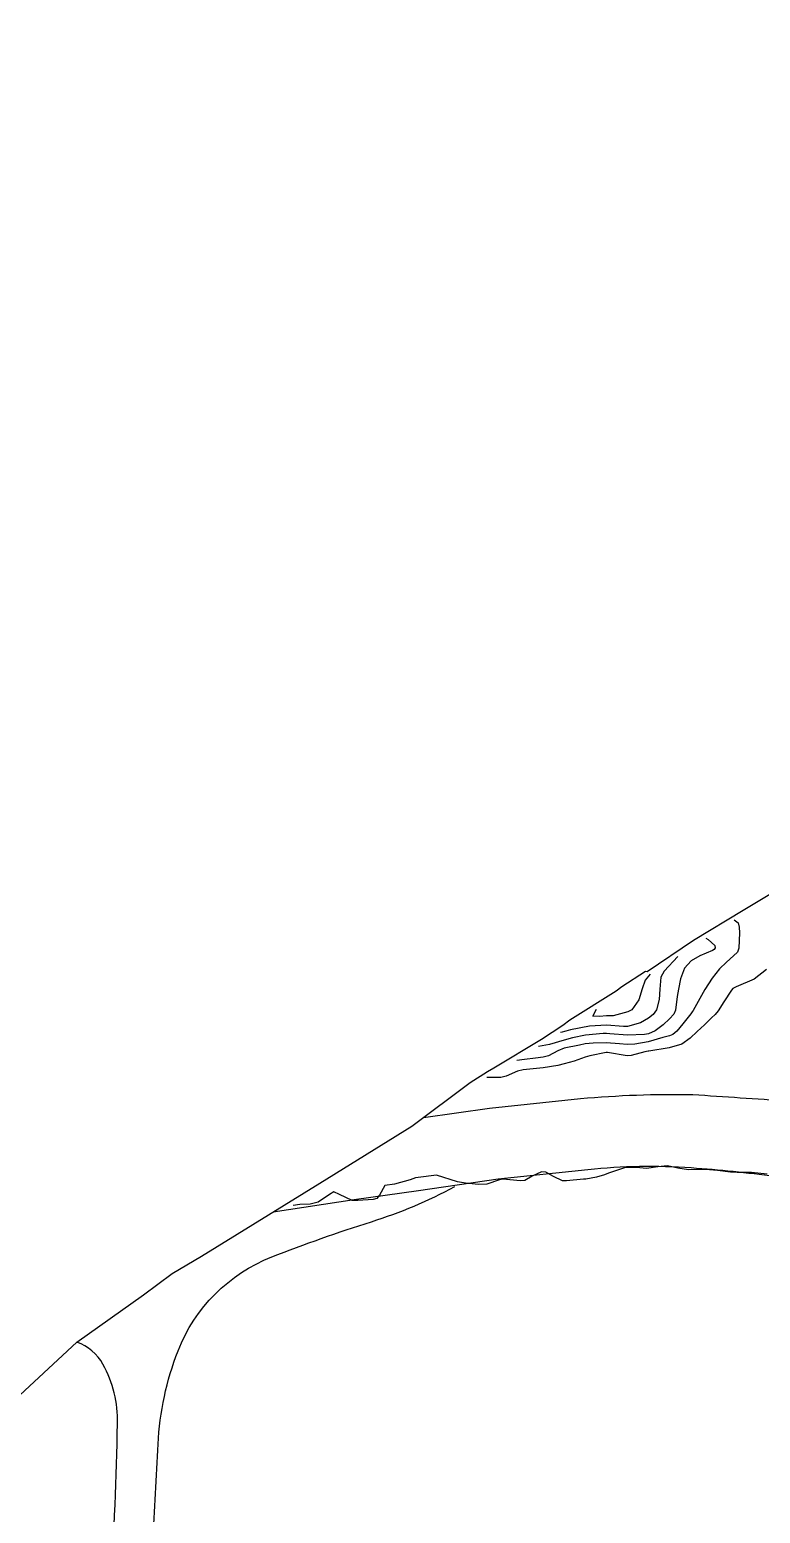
# Model space of a CAD drawing. Header units: metres. Extents: x 318500 to 325275, y 7408834 to 7428799.
# Drawn here: x 322308.7 to 322378.4, y 7418220.8 to 7418362.3 of the extents above; entities that cross this region are included whole.
import ezdxf

# ---------------------------------------------------------------- set-up
doc = ezdxf.new("R2010")
doc.units = ezdxf.units.M
doc.header["$MEASUREMENT"] = 0
for name, color, linetype in [('Area', 45, 'Continuous'), ('Curvas de Nivel 1m', 11, 'Continuous'), ('Curvas de Nivel 5m', 15, 'Continuous'), ('Vias Primárias', 230, 'Continuous'), ('Vias Secundárias', 230, 'Continuous')]:
    doc.layers.add(name, color=color, linetype=linetype)

msp = doc.modelspace()

# ---------------------------------------------------------------- linework, layer by layer
at = {"layer": 'Area'}
msp.add_lwpolyline([(322303.28, 7418227.9), (322313.25, 7418237.15), (322319.6, 7418241.66), (322322.31, 7418243.71), (322325.11, 7418245.37), (322336.4, 7418252.31), (322345.15, 7418257.73), (322350.72, 7418261.9), (322352.38, 7418262.96), (322352.98, 7418263.29), (322357.5, 7418266.03), (322359.55, 7418267.37), (322360.22, 7418267.89), (322364.63, 7418270.63), (322365.18, 7418271.06), (322367.41, 7418272.51), (322367.57, 7418272.5), (322372, 7418275.48), (322376.73, 7418278.34), (322386.09, 7418283.96)], dxfattribs=at)
at = {"layer": 'Curvas de Nivel 1m', "flags": 128}
for points, elevation in [([(322375.86, 7418277.41), (322376.25, 7418277.12), (322376.36, 7418276.71), (322376.37, 7418276.17), (322376.33, 7418274.71), (322376.19, 7418274.33), (322375.8, 7418273.98), (322375.13, 7418273.39), (322374.48, 7418272.74), (322373.77, 7418271.85), (322373.09, 7418270.76), (322372.61, 7418269.9), (322371.98, 7418268.78), (322371.87, 7418268.64), (322371.73, 7418268.46), (322370.99, 7418267.51), (322370.4, 7418266.79), (322370.03, 7418266.47), (322369.7, 7418266.35), (322369.09, 7418266.2), (322367.69, 7418265.79), (322366.4, 7418265.57), (322365.69, 7418265.54), (322364.96, 7418265.59), (322363.69, 7418265.68), (322362.45, 7418265.66), (322361.69, 7418265.58), (322361.12, 7418265.48), (322359.68, 7418265.17), (322359.06, 7418264.94), (322358.17, 7418264.45), (322357.67, 7418264.32), (322356.94, 7418264.24), (322355.89, 7418264.09), (322355.18, 7418264)], 728), ([(322373.16, 7418275.66), (322373.39, 7418275.54), (322374.04, 7418274.97), (322374.06, 7418274.75), (322373.96, 7418274.6), (322373.81, 7418274.49), (322372.6, 7418273.97), (322371.79, 7418273.51), (322371.13, 7418272.79), (322370.77, 7418271.79), (322370.56, 7418270.79), (322370.43, 7418270.11), (322370.27, 7418268.79), (322370.11, 7418268.42), (322369.72, 7418267.99), (322369.11, 7418267.41), (322368.35, 7418266.82), (322367.7, 7418266.54), (322367.33, 7418266.47), (322365.7, 7418266.41), (322364.02, 7418266.55), (322363.7, 7418266.58), (322363.39, 7418266.58), (322361.7, 7418266.41), (322360.46, 7418266.16), (322359.69, 7418265.95), (322358.28, 7418265.54), (322357.24, 7418265.34)], 729), ([(322378.95, 7418272.68), (322377.77, 7418271.75), (322376.07, 7418271.02), (322375.76, 7418270.86), (322375.63, 7418270.72), (322374.88, 7418269.59), (322374.34, 7418268.74), (322374.07, 7418268.4), (322373.72, 7418268.06), (322373.06, 7418267.41), (322372.36, 7418266.77), (322371.69, 7418266.14), (322370.9, 7418265.57), (322369.68, 7418265.21), (322367.75, 7418264.9), (322367.68, 7418264.89), (322367.37, 7418264.83), (322366.05, 7418264.47), (322365.67, 7418264.46), (322363.79, 7418264.76), (322363.68, 7418264.76), (322362.12, 7418264.46), (322361.67, 7418264.31), (322360.64, 7418263.95), (322359.66, 7418263.69), (322359.06, 7418263.54), (322357.66, 7418263.3), (322355.78, 7418263.12), (322355.22, 7418262.99), (322354.15, 7418262.5), (322353.64, 7418262.4), (322353, 7418262.38), (322352.32, 7418262.37)], 727), ([(322367.86, 7418272.22), (322367.4, 7418271.65), (322367.1, 7418270.84), (322366.79, 7418269.8), (322366.11, 7418268.85), (322365.88, 7418268.7), (322365.73, 7418268.64), (322364.33, 7418268.26), (322363.72, 7418268.25), (322363.03, 7418268.21), (322362.4, 7418268.23), (322362.75, 7418268.91)], 731), ([(322379.03, 7418253.17), (322377.53, 7418253.34), (322376.15, 7418253.34), (322375.53, 7418253.36), (322374.3, 7418253.51), (322373.53, 7418253.59), (322372.68, 7418253.6), (322371.53, 7418253.59), (322370.49, 7418253.75), (322369.53, 7418253.97), (322368.6, 7418253.88), (322367.53, 7418253.71), (322366.57, 7418253.8), (322365.53, 7418253.81), (322363.9, 7418253.25), (322363.52, 7418253.1), (322362.77, 7418252.89), (322361.73, 7418252.69), (322361.52, 7418252.68), (322359.91, 7418252.53), (322359.51, 7418252.52), (322358.65, 7418252.94), (322357.93, 7418253.36), (322357.52, 7418253.38), (322356.63, 7418252.97), (322355.92, 7418252.58), (322355.51, 7418252.54), (322353.84, 7418252.68), (322353.51, 7418252.62), (322352.31, 7418252.22), (322351.51, 7418252.2), (322350.26, 7418252.31), (322349.51, 7418252.44), (322347.52, 7418253.09), (322345.77, 7418252.86), (322345.52, 7418252.82), (322345, 7418252.62), (322343.5, 7418252.23), (322342.58, 7418252.08), (322342.08, 7418251.16), (322341.82, 7418250.84), (322341.48, 7418250.76), (322340.03, 7418250.65), (322339.48, 7418250.67), (322338.26, 7418251.22), (322337.74, 7418251.48), (322337.32, 7418251.23), (322336.24, 7418250.49), (322335.48, 7418250.3), (322334.48, 7418250.27), (322333.86, 7418250.19)], 726)]:
    msp.add_lwpolyline(points, dxfattribs=dict(at, elevation=elevation))
at = {"layer": 'Curvas de Nivel 5m', "elevation": 730, "flags": 128}
msp.add_lwpolyline([(322370.49, 7418273.93), (322369.21, 7418272.52), (322368.9, 7418271.94), (322368.79, 7418270.81), (322368.73, 7418269.83), (322368.47, 7418268.82), (322368.15, 7418268.4), (322367.72, 7418268.03), (322366.95, 7418267.61), (322365.71, 7418267.24), (322365.34, 7418267.23), (322363.71, 7418267.36), (322362.09, 7418267.29), (322360.27, 7418266.92), (322359.82, 7418266.81), (322359.7, 7418266.77), (322359.47, 7418266.71), (322359.31, 7418266.68)], dxfattribs=at)
at = {"layer": 'Vias Primárias'}
for points in [[(323715.64, 7420145.55, 0), (323709.04, 7420132.94)], [(323831.09, 7420001.79, 0), (323833.84, 7420008.44, 0.220888)], [(322871.76, 7418055.65, 0.000002), (322880.94, 7418048.89, -0.018146)], [(322346.26, 7418258.56), (322352.56, 7418259.47), (322361.23, 7418260.38, -0.026516), (322371.93, 7418260.76, -0.000948), (322380.99, 7418260.15, -0.017032), (322390.72, 7418258.04, -0.059304), (322401.63, 7418253.52, -0.036924), (322411.52, 7418247.57, -0.006602), (322420.21, 7418241.25, 0.001837), (322426.99, 7418236.22, 0.000471), (322433.28, 7418231.6, 0.017139), (322435.47, 7418230.11, 0.016604), (322440.43, 7418227.2, 0.039363), (322448.88, 7418223.43, 0.06248), (322462.36, 7418220.48, -0.001132), (322470.73, 7418219.7, 0.021613), (322481.93, 7418219.12), (322490.87, 7418218.54), (322495.47, 7418218.29), (322507.3, 7418220.01), (322516.33, 7418220.72)], [(322331.96, 7418249.58), (322339.68, 7418250.76), (322345.81, 7418251.62), (322353.4, 7418252.72), (322361.94, 7418253.62, -0.043842), (322371.79, 7418253.79, -0.015787), (322379.75, 7418252.97, -0.03533), (322389.66, 7418250.92, -0.048262), (322398.56, 7418247.45, -0.036924), (322407.59, 7418242.02, -0.006602), (322416.14, 7418235.8, 0.001837), (322422.96, 7418230.74, 0.000471), (322429.26, 7418226.12, 0.017139), (322431.83, 7418224.36, 0.016604), (322437.18, 7418221.22, 0.039363), (322446.62, 7418217.02, 0.06248), (322461.74, 7418213.71, -0.001132), (322470.08, 7418212.93, 0.021263), (322481.68, 7418212.32), (322490.46, 7418211.76), (322512.09, 7418210.56), (322525.54, 7418209.85)]]:
    msp.add_lwpolyline(points, format="xyb", dxfattribs=at)
at = {"layer": 'Vias Secundárias'}
for points in [[(322328.02, 7418147.76, -0.06131), (322325.68, 7418153.76, -0.06367), (322324.14, 7418166.21, -0.030684), (322324.72, 7418174.92, 0.126894), (322323.57, 7418184.07, 0.277275), (322321.94, 7418185.31, -0.233861), (322320.59, 7418186.17, -0.174978), (322319.54, 7418191.54, 0.043934), (322320.31, 7418203.41, -0.018255), (322320.5, 7418218.02, -0.000575), (322320.98, 7418227.44, -0.080205), (322322.89, 7418236.34, -0.209162), (322331.82, 7418245.28, -0.017236), (322341.31, 7418248.64, 0.046854), (322349.27, 7418251.99, -2.635909)], [(322324.5, 7418148.35, -0.00176), (322320.32, 7418155.13, 0.039345), (322317.74, 7418158.69, -0.155723), (322316.58, 7418161.45, -0.050957), (322316.76, 7418174.89, -0.204793), (322318.39, 7418177.74, 0.196406), (322320.52, 7418181.34, 0.261614), (322319.96, 7418182.81, 0.098793), (322317.97, 7418183.9, -0.23919), (322316.74, 7418185.09, -0.076251), (322315.99, 7418189.21, -0.013276), (322315.99, 7418202.06, -0.00812), (322316.5, 7418213.88, 0.009606), (322317.12, 7418229.4, 0.131662), (322315.73, 7418235.05, 0.184672), (322313.25, 7418237.15, 3.040443)]]:
    msp.add_lwpolyline(points, format="xyb", dxfattribs=at)

doc.saveas('drawing.dxf')
